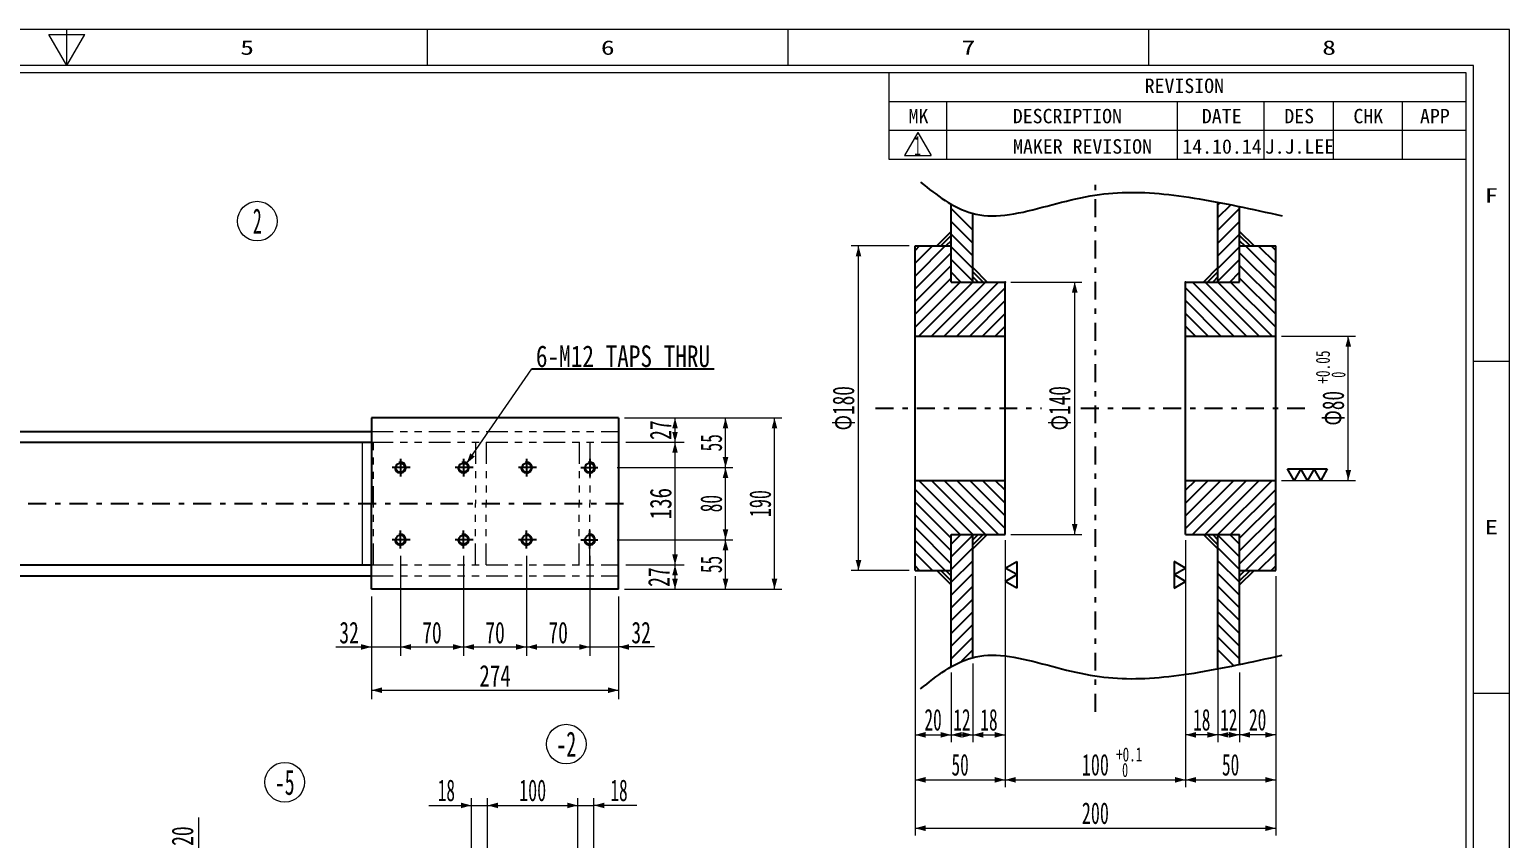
# Model space of a CAD drawing. Header units: millimetres. Extents: x -1604 to 1596, y -1101 to 1107.
# Drawn here: x -45 to 1596, y 210 to 1107 of the extents above; entities that cross this region are included whole.
import ezdxf
from ezdxf.enums import TextEntityAlignment as Align

# ---------------------------------------------------------------- set-up
doc = ezdxf.new("R2010")
doc.units = ezdxf.units.MM
doc.header["$LTSCALE"] = 8
doc.header["$PDSIZE"] = 1
doc.linetypes.add('CENTER', pattern=[5.716318, 2.485356, -1.242678, 0.745607, -1.242678])
doc.linetypes.add('DIVIDE', pattern=[7.953138, 2.982427, -0.994142, 0.994142, -0.994142, 0.994142, -0.994142])
doc.layers.add('ZUWAKU', color=7, linetype='Continuous')
doc.styles.add('FdaStyle0', font='', dxfattribs={"width": 0.633743, "height": 24})
doc.styles.get('FdaStyle0').set_extended_font_data('굴림체')

# ---------------------------------------------------------------- blocks, each defined once
blk = doc.blocks.new('_ArrowFill')
at = {"linetype": 'Continuous'}
blk.add_hatch(color=0, dxfattribs=at).paths.add_polyline_path([(0, 0), (-0.97, 0.26), (-0.97, -0.26)], flags=0)
blk = doc.blocks.new('DA_IMAGEDIMGROUP_1')
at = {"color": 4, "lineweight": 13}
for p, q in [((930.4, 866.7), (866.1, 866.7)), ((874.1, 506.7), (874.1, 866.7)), ((930.4, 506.7), (866.1, 506.7))]:
    blk.add_line(p, q, dxfattribs=at)
at = {"color": 4, "xscale": 12.00001044027347, "yscale": 11.99999790884644}
for p, rotation in [((874.1, 866.7), 90), ((874.1, 506.7), 270)]:
    blk.add_blockref('_ArrowFill', p, dxfattribs=dict(at, rotation=rotation))
at = {"color": 3, "style": 'FdaStyle0', "width": 0.610235}
blk.add_text('Φ180', height=24, rotation=90, dxfattribs=at).set_placement((869.3, 662.1), (869.3, 711.3), align=Align.FIT)
blk = doc.blocks.new('DA_IMAGEDIMGROUP_2')
at = {"color": 4, "lineweight": 13}
for p, q in [((1043.2, 826.7), (1121.9, 826.7)), ((1113.9, 546.7), (1113.9, 826.7)), ((1043.2, 546.7), (1121.9, 546.7))]:
    blk.add_line(p, q, dxfattribs=at)
at = {"color": 4, "xscale": 12.00001044027347, "yscale": 11.99999790884644}
for p, rotation in [((1113.9, 826.7), 90), ((1113.9, 546.7), 270)]:
    blk.add_blockref('_ArrowFill', p, dxfattribs=dict(at, rotation=rotation))
at = {"color": 3, "style": 'FdaStyle0', "width": 0.610235}
blk.add_text('Φ140', height=24, rotation=90, dxfattribs=at).set_placement((1109.1, 662.1), (1109.1, 711.3), align=Align.FIT)
blk = doc.blocks.new('DA_IMAGEDIMGROUP_3')
at = {"color": 4, "lineweight": 13}
for p, q in [((1343.2, 766.7), (1425.3, 766.7)), ((1417.3, 606.7), (1417.3, 766.7)), ((1343.2, 606.7), (1425.3, 606.7))]:
    blk.add_line(p, q, dxfattribs=at)
at = {"color": 4, "xscale": 12.00001044027347, "yscale": 11.99999790884644}
for p, rotation in [((1417.3, 766.7), 90), ((1417.3, 606.7), 270)]:
    blk.add_blockref('_ArrowFill', p, dxfattribs=dict(at, rotation=rotation))
at = {"color": 3, "style": 'FdaStyle0'}
for s, height, width, p, p2 in [('+0.05', 15.6, 0.703489, (1396.9, 713.9), (1396.9, 750.8)), (' 0', 15.6, 0.649651, (1414.1, 713.9), (1414.1, 727.2)), ('Φ80', 24, 0.597533, (1412.5, 667.5), (1412.5, 705.9))]:
    blk.add_text(s, height=height, rotation=90, dxfattribs=dict(at, width=width)).set_placement(p, p2, align=Align.FIT)
blk = doc.blocks.new('DA_IMAGEDIMGROUP_4')
at = {"color": 4, "lineweight": 13}
for p, q in [((1036.8, 540.3), (1036.8, 316.4)), ((936.8, 500.3), (936.8, 316.4)), ((1000.8, 403.5), (1000.8, 316.4)), ((976.8, 393.7), (976.8, 316.4)), ((936.8, 324.4), (976.8, 324.4)), ((976.8, 324.4), (1000.8, 324.4)), ((1000.8, 324.4), (1036.8, 324.4))]:
    blk.add_line(p, q, dxfattribs=at)
at = {"color": 4, "xscale": 12.00001044027347, "yscale": 11.99999790884644, "rotation": 180}
for p in [(936.8, 324.4), (976.8, 324.4), (1000.8, 324.4)]:
    blk.add_blockref('_ArrowFill', p, dxfattribs=at)
at = {"color": 4, "xscale": 12.00001044027347, "yscale": 11.99999790884644}
for p in [(976.8, 324.4), (1000.8, 324.4), (1036.8, 324.4)]:
    blk.add_blockref('_ArrowFill', p, dxfattribs=at)
at = {"color": 3, "style": 'FdaStyle0'}
for s, width, p, p2 in [('20', 0.608682, (947.2, 329.2), (966.4, 329.2)), ('12', 0.605455, (979.2, 329.2), (998.4, 329.2)), ('18', 0.605455, (1009.2, 329.2), (1028.4, 329.2))]:
    blk.add_text(s, height=24, dxfattribs=dict(at, width=width)).set_placement(p, p2, align=Align.FIT)
blk = doc.blocks.new('DA_IMAGEDIMGROUP_5')
at = {"color": 4, "lineweight": 13}
for p, q in [((1236.8, 540.3), (1236.8, 266.5)), ((1336.8, 500.3), (1336.8, 266.5)), ((936.8, 318), (936.8, 266.5)), ((1036.8, 318), (1036.8, 266.5)), ((936.8, 274.5), (1036.8, 274.5)), ((1036.8, 274.5), (1236.8, 274.5)), ((1236.8, 274.5), (1336.8, 274.5))]:
    blk.add_line(p, q, dxfattribs=at)
at = {"color": 4, "xscale": 12.00001044027347, "yscale": 11.99999790884644, "rotation": 180}
for p in [(936.8, 274.5), (1036.8, 274.5), (1236.8, 274.5)]:
    blk.add_blockref('_ArrowFill', p, dxfattribs=at)
at = {"color": 4, "xscale": 12.00001044027347, "yscale": 11.99999790884644}
for p in [(1036.8, 274.5), (1236.8, 274.5), (1336.8, 274.5)]:
    blk.add_blockref('_ArrowFill', p, dxfattribs=at)
at = {"color": 3, "style": 'FdaStyle0'}
for s, height, width, p, p2 in [('50', 24, 0.608682, (977.2, 279.3), (996.4, 279.3)), ('100', 24, 0.626254, (1121.8, 279.3), (1151.8, 279.3)), ('+0.1', 15.6, 0.740317, (1159.8, 294.9), (1188.8, 294.9)), ('50', 24, 0.608682, (1277.2, 279.3), (1296.4, 279.3)), (' 0', 15.6, 0.649651, (1159.8, 277.7), (1173.1, 277.7))]:
    blk.add_text(s, height=height, dxfattribs=dict(at, width=width)).set_placement(p, p2, align=Align.FIT)
blk = doc.blocks.new('DA_IMAGEDIMGROUP_6')
at = {"color": 4, "lineweight": 13}
for p, q in [((936.8, 268.1), (936.8, 212.8)), ((1336.8, 268.1), (1336.8, 212.8)), ((936.8, 220.8), (1336.8, 220.8))]:
    blk.add_line(p, q, dxfattribs=at)
at = {"color": 4, "xscale": 12.00001044027347, "yscale": 11.99999790884644, "rotation": 180}
blk.add_blockref('_ArrowFill', (936.8, 220.8), dxfattribs=at)
at = {"color": 4, "xscale": 12.00001044027347, "yscale": 11.99999790884644}
blk.add_blockref('_ArrowFill', (1336.8, 220.8), dxfattribs=at)
at = {"color": 3, "style": 'FdaStyle0', "width": 0.626254}
blk.add_text('200', height=24, dxfattribs=at).set_placement((1121.8, 225.6), (1151.8, 225.6), align=Align.FIT)
blk = doc.blocks.new('DA_IMAGEDIMGROUP_7')
at = {"color": 4, "lineweight": 13}
for p, q in [((1236.8, 540.3), (1236.8, 316.4)), ((1336.8, 500.3), (1336.8, 316.4)), ((1272.8, 403.5), (1272.8, 316.4)), ((1296.8, 393.7), (1296.8, 316.4)), ((1272.8, 324.4), (1236.8, 324.4)), ((1296.8, 324.4), (1272.8, 324.4)), ((1336.8, 324.4), (1296.8, 324.4))]:
    blk.add_line(p, q, dxfattribs=at)
at = {"color": 4, "xscale": 12.00001044027347, "yscale": 11.99999790884644, "rotation": 180}
for p in [(1236.8, 324.4), (1272.8, 324.4), (1296.8, 324.4)]:
    blk.add_blockref('_ArrowFill', p, dxfattribs=at)
at = {"color": 4, "xscale": 12.00001044027347, "yscale": 11.99999790884644}
for p in [(1272.8, 324.4), (1296.8, 324.4), (1336.8, 324.4)]:
    blk.add_blockref('_ArrowFill', p, dxfattribs=at)
at = {"color": 3, "style": 'FdaStyle0'}
for s, width, p, p2 in [('18', 0.605455, (1245.2, 329.2), (1264.4, 329.2)), ('12', 0.605455, (1275.2, 329.2), (1294.4, 329.2)), ('20', 0.608682, (1307.2, 329.2), (1326.4, 329.2))]:
    blk.add_text(s, height=24, dxfattribs=dict(at, width=width)).set_placement(p, p2, align=Align.FIT)
blk = doc.blocks.new('DC_GROUP_13')
at = {"color": 4, "lineweight": 13}
blk.add_circle((207.3, 894.3), 22, dxfattribs=at)
at = {"color": 3, "style": 'FdaStyle0', "width": 0.547183}
blk.add_text('2', height=28, dxfattribs=at).set_placement((202.4, 880.3), (212.2, 880.3), align=Align.FIT)
blk = doc.blocks.new('DC_GROUP_14')
at = {"color": 4, "lineweight": 13}
blk.add_circle((550, 314.1), 22, dxfattribs=at)
at = {"color": 3, "style": 'FdaStyle0', "width": 0.594643}
blk.add_text('-2', height=28, dxfattribs=at).set_placement((539, 300.1), (561, 300.1), align=Align.FIT)
blk = doc.blocks.new('DA_IMAGEDIMGROUP_16')
at = {"color": 4, "lineweight": 13}
for p, q in [((444.7, 195.4), (444.7, 254.1)), ((462.7, 20.4), (462.7, 254.1)), ((562.7, 20.4), (562.7, 254.1)), ((580.7, 195.4), (580.7, 254.1)), ((397.4, 246.1), (444.7, 246.1)), ((444.7, 246.1), (462.7, 246.1)), ((462.7, 246.1), (562.7, 246.1)), ((562.7, 246.1), (580.7, 246.1)), ((628.1, 246.1), (580.7, 246.1))]:
    blk.add_line(p, q, dxfattribs=at)
at = {"color": 4, "xscale": 12.00001044027347, "yscale": 11.99999790884644}
for p in [(444.7, 246.1), (562.7, 246.1)]:
    blk.add_blockref('_ArrowFill', p, dxfattribs=at)
at = {"color": 4, "xscale": 12.00001044027347, "yscale": 11.99999790884644, "rotation": 180}
for p in [(462.7, 246.1), (580.7, 246.1)]:
    blk.add_blockref('_ArrowFill', p, dxfattribs=at)
at = {"color": 3, "style": 'FdaStyle0'}
for s, width, p, p2 in [('18', 0.605455, (407.4, 250.9), (426.6, 250.9)), ('100', 0.626254, (497.7, 250.9), (527.7, 250.9)), ('18', 0.605455, (598.9, 250.9), (618.1, 250.9))]:
    blk.add_text(s, height=24, dxfattribs=dict(at, width=width)).set_placement(p, p2, align=Align.FIT)
blk = doc.blocks.new('DA_IMAGEDIMGROUP_34')
at = {"color": 4, "lineweight": 13}
for p, q in [((142.2, 232.9), (142.2, 181.7)), ((176, 181.7), (134.2, 181.7)), ((142.2, 161.7), (142.2, 181.7)), ((176, 161.7), (134.2, 161.7)), ((142.2, 31.7), (142.2, 161.7)), ((336, 31.7), (134.2, 31.7))]:
    blk.add_line(p, q, dxfattribs=at)
at = {"color": 4, "xscale": 12.00001044027347, "yscale": 11.99999790884644}
for p, rotation in [((142.2, 181.7), 270), ((142.2, 161.7), 90), ((142.2, 31.7), 270)]:
    blk.add_blockref('_ArrowFill', p, dxfattribs=dict(at, rotation=rotation))
at = {"color": 3, "style": 'FdaStyle0'}
for s, width, p, p2 in [('20', 0.684768, (136.2, 201.3), (136.2, 222.9)), ('130', 0.726454, (136.2, 79.3), (136.2, 114.1))]:
    blk.add_text(s, height=24, rotation=90, dxfattribs=dict(at, width=width)).set_placement(p, p2, align=Align.FIT)
blk = doc.blocks.new('DC_GROUP_31')
at = {"color": 4, "lineweight": 13}
blk.add_circle((237.7, 271.8), 22, dxfattribs=at)
at = {"color": 3, "style": 'FdaStyle0', "width": 0.59645}
blk.add_text('-5', height=28, dxfattribs=at).set_placement((226.7, 257.8), (248.7, 257.8), align=Align.FIT)
blk = doc.blocks.new('DA_IMAGEDIMGROUP_36')
at = {"color": 4, "lineweight": 13}
for p, q in [((614.4, 675.9), (734.6, 675.9)), ((726.6, 620.9), (726.6, 675.9)), ((606.5, 620.9), (734.6, 620.9)), ((726.6, 540.9), (726.6, 620.9)), ((606.5, 540.9), (734.6, 540.9)), ((726.6, 485.9), (726.6, 540.9)), ((614.4, 485.9), (734.6, 485.9))]:
    blk.add_line(p, q, dxfattribs=at)
at = {"color": 4, "xscale": 12.00001044027347, "yscale": 11.99999790884644}
for p, rotation in [((726.6, 675.9), 90), ((726.6, 620.9), 270), ((726.6, 620.9), 90), ((726.6, 540.9), 270), ((726.6, 540.9), 90), ((726.6, 485.9), 270)]:
    blk.add_blockref('_ArrowFill', p, dxfattribs=dict(at, rotation=rotation))
at = {"color": 3, "style": 'FdaStyle0'}
for s, width, p, p2 in [('55', 0.607295, (722.6, 638.8), (722.6, 658)), ('80', 0.608682, (722.6, 571.3), (722.6, 590.5)), ('55', 0.607295, (722.6, 503.8), (722.6, 523))]:
    blk.add_text(s, height=24, rotation=90, dxfattribs=dict(at, width=width)).set_placement(p, p2, align=Align.FIT)
blk = doc.blocks.new('DA_IMAGEDIMGROUP_37')
at = {"color": 4, "lineweight": 13}
for p, q in [((616, 675.9), (680.6, 675.9)), ((670.6, 648.9), (670.6, 675.9)), ((616, 648.9), (680.6, 648.9)), ((670.6, 512.9), (670.6, 648.9)), ((616, 512.9), (680.6, 512.9)), ((670.6, 485.9), (670.6, 512.9)), ((616, 485.9), (680.6, 485.9))]:
    blk.add_line(p, q, dxfattribs=at)
at = {"color": 4, "xscale": 12.00001044027347, "yscale": 11.99999790884644}
for p, rotation in [((670.6, 675.9), 90), ((670.6, 648.9), 270), ((670.6, 648.9), 90), ((670.6, 512.9), 270), ((670.6, 512.9), 90), ((670.6, 485.9), 270)]:
    blk.add_blockref('_ArrowFill', p, dxfattribs=dict(at, rotation=rotation))
at = {"color": 3, "style": 'FdaStyle0'}
for s, width, p, p2 in [('27', 0.67047, (666.6, 651.6), (666.6, 673.2)), ('136', 0.725363, (666.6, 563.5), (666.6, 598.3)), ('27', 0.67047, (664.6, 488.6), (664.6, 510.2))]:
    blk.add_text(s, height=24, rotation=90, dxfattribs=dict(at, width=width)).set_placement(p, p2, align=Align.FIT)
blk = doc.blocks.new('DA_IMAGEDIMGROUP_39')
at = {"color": 4, "lineweight": 13}
for p, q in [((733, 675.9), (788.9, 675.9)), ((780.9, 485.9), (780.9, 675.9)), ((733, 485.9), (788.9, 485.9))]:
    blk.add_line(p, q, dxfattribs=at)
at = {"color": 4, "xscale": 12.00001044027347, "yscale": 11.99999790884644}
for p, rotation in [((780.9, 675.9), 90), ((780.9, 485.9), 270)]:
    blk.add_blockref('_ArrowFill', p, dxfattribs=dict(at, rotation=rotation))
at = {"color": 3, "style": 'FdaStyle0', "width": 0.626254}
blk.add_text('190', height=24, rotation=90, dxfattribs=at).set_placement((776.9, 565.9), (776.9, 595.9), align=Align.FIT)
blk = doc.blocks.new('DC_GROUP_44')
at = {"color": 4, "lineweight": 13}
blk.add_line((439.4, 625.3), (511.9, 730.6), dxfattribs=at)
at = {"color": 4}
blk.add_line((511.9, 730.6), (714.1, 730.6), dxfattribs=at)
at = {"color": 4, "xscale": 12.00001044027347, "yscale": 11.99999790884644, "rotation": 235.4503309929019}
blk.add_blockref('_ArrowFill', (439.4, 625.3), dxfattribs=at)
at = {"color": 3, "style": 'FdaStyle0', "width": 0.791842}
blk.add_text('6-M12 TAPS THRU', height=24, dxfattribs=at).set_placement((516.3, 732.4), (709.5, 732.4), align=Align.FIT)
blk = doc.blocks.new('DA_IMAGEDIMGROUP_42')
at = {"color": 4, "lineweight": 13}
for p, q in [((334, 477.9), (334, 363.9)), ((608, 477.9), (608, 363.9)), ((334, 373.9), (608, 373.9))]:
    blk.add_line(p, q, dxfattribs=at)
at = {"color": 4, "xscale": 12.00001044027347, "yscale": 11.99999790884644, "rotation": 180}
blk.add_blockref('_ArrowFill', (334, 373.9), dxfattribs=at)
at = {"color": 4, "xscale": 12.00001044027347, "yscale": 11.99999790884644}
blk.add_blockref('_ArrowFill', (608, 373.9), dxfattribs=at)
at = {"color": 3, "style": 'FdaStyle0', "width": 0.711119}
blk.add_text('274', height=24, dxfattribs=at).set_placement((453.6, 377.9), (488.4, 377.9), align=Align.FIT)
blk = doc.blocks.new('DA_IMAGEDIMGROUP_45')
at = {"color": 4, "lineweight": 13}
for p, q in [((366, 523.1), (366, 411.9)), ((436, 523.1), (436, 411.9)), ((506, 523.1), (506, 411.9)), ((576, 523.1), (576, 411.9)), ((334, 477.9), (334, 411.9)), ((608, 477.9), (608, 411.9)), ((294.3, 421.9), (334, 421.9)), ((334, 421.9), (366, 421.9)), ((366, 421.9), (436, 421.9)), ((436, 421.9), (506, 421.9)), ((506, 421.9), (576, 421.9)), ((576, 421.9), (608, 421.9)), ((647.8, 421.9), (608, 421.9))]:
    blk.add_line(p, q, dxfattribs=at)
at = {"color": 4, "xscale": 12.00001044027347, "yscale": 11.99999790884644}
for p in [(334, 421.9), (436, 421.9), (506, 421.9), (576, 421.9)]:
    blk.add_blockref('_ArrowFill', p, dxfattribs=at)
at = {"color": 4, "xscale": 12.00001044027347, "yscale": 11.99999790884644, "rotation": 180}
for p in [(366, 421.9), (436, 421.9), (506, 421.9), (608, 421.9)]:
    blk.add_blockref('_ArrowFill', p, dxfattribs=at)
at = {"color": 3, "style": 'FdaStyle0'}
for s, width, p, p2 in [('32', 0.681136, (298.3, 425.9), (319.9, 425.9)), ('70', 0.684768, (390.2, 425.9), (411.8, 425.9)), ('70', 0.684768, (460.2, 425.9), (481.8, 425.9)), ('70', 0.684768, (530.2, 425.9), (551.8, 425.9)), ('32', 0.681136, (622.2, 425.9), (643.8, 425.9))]:
    blk.add_text(s, height=24, dxfattribs=dict(at, width=width)).set_placement(p, p2, align=Align.FIT)
blk = doc.blocks.new('DC_GROUP_219')
at = {"layer": 'ZUWAKU', "color": 190, "lineweight": 13}
for p, q in [((939.9, 992.7), (925.2, 967)), ((939.9, 992.7), (954.6, 967)), ((925.2, 967), (954.6, 967))]:
    blk.add_line(p, q, dxfattribs=at)
at = {"layer": 'ZUWAKU', "color": 190, "style": 'FdaStyle0', "width": 0.745522}
blk.add_text('1', height=22.1, dxfattribs=at).set_placement((935.8, 966.7), (943.5, 966.7), align=Align.FIT)
blk = doc.blocks.new('DC_GROUP_218')
at = {"layer": 'ZUWAKU', "linetype": 'Continuous'}
blk.add_blockref('DC_GROUP_219', (0, 0), dxfattribs=at)
blk = doc.blocks.new('DC_GROUP_4')
at = {"layer": 'ZUWAKU', "color": 3, "lineweight": 13}
for p, q in [((1548, 1058.76), (-1556, 1058.76)), ((1548, -1053.24), (1548, 1058.76))]:
    blk.add_line(p, q, dxfattribs=at)
blk = doc.blocks.new('DC_GROUP_5')
at = {"layer": 'ZUWAKU', "color": 3, "lineweight": 13}
for p, q in [((1556, 1066.76), (-1564, 1066.76)), ((1556, -1061.24), (1556, 1066.76))]:
    blk.add_line(p, q, dxfattribs=at)
blk = doc.blocks.new('DC_GROUP_6')
at = {"layer": 'ZUWAKU', "color": 7, "lineweight": 13}
for p, q in [((1596, 1106.76), (-1604, 1106.76)), ((1596, -1101.24), (1596, 1106.76))]:
    blk.add_line(p, q, dxfattribs=at)
blk = doc.blocks.new('DC_GROUP_7')
at = {"layer": 'ZUWAKU', "color": 3, "lineweight": 13}
for p, q in [((1556, 1066.76), (-1564, 1066.76)), ((1556, -1061.24), (1556, 1066.76))]:
    blk.add_line(p, q, dxfattribs=at)
blk = doc.blocks.new('DC_GROUP_8')
at = {"layer": 'ZUWAKU', "color": 3, "lineweight": 13}
for p, q in [((1548, 1058.76), (-1556, 1058.76)), ((1548, -1053.24), (1548, 1058.76))]:
    blk.add_line(p, q, dxfattribs=at)
blk = doc.blocks.new('DC_GROUP_11')
at = {"layer": 'ZUWAKU', "color": 7, "lineweight": 18}
for p, q in [((-4, 1066.8), (-24, 1101.4)), ((-24, 1101.4), (16, 1101.4)), ((-4, 1066.8), (16, 1101.4))]:
    blk.add_line(p, q, dxfattribs=at)
blk = doc.blocks.new('DC_GROUP_2')
at = {"layer": 'ZUWAKU', "color": 7, "lineweight": 18}
for p, q in [((-4, 1066.8), (-24, 1101.4)), ((-24, 1101.4), (16, 1101.4)), ((-4, 1066.8), (-4, 1106.8)), ((-4, 1066.8), (16, 1101.4))]:
    blk.add_line(p, q, dxfattribs=at)
at = {"layer": 'ZUWAKU', "color": 3, "lineweight": 18}
for p, q in [((396, 1066.8), (396, 1106.8)), ((796, 1066.8), (796, 1106.8)), ((1196, 1066.8), (1196, 1106.8)), ((1556, 738.8), (1596, 738.8)), ((1556, 370.8), (1596, 370.8))]:
    blk.add_line(p, q, dxfattribs=at)
at = {"layer": 'ZUWAKU', "linetype": 'Continuous'}
for name in ['DC_GROUP_6', 'DC_GROUP_11', 'DC_GROUP_5', 'DC_GROUP_7', 'DC_GROUP_4', 'DC_GROUP_8']:
    blk.add_blockref(name, (0, 0), dxfattribs=at)
at = {"layer": 'ZUWAKU', "color": 3, "style": 'FdaStyle0'}
for s, width, p, p2 in [('5', 1.494567, (188.4, 1078.8), (203.6, 1078.8)), ('6', 1.494567, (588.4, 1078.8), (603.6, 1078.8)), ('7', 1.437955, (988.4, 1078.8), (1003.6, 1078.8)), ('8', 1.485211, (1388.4, 1078.8), (1403.6, 1078.8)), ('F', 1.523355, (1568.4, 914.8), (1583.6, 914.8)), ('E', 1.528261, (1568.4, 546.8), (1583.6, 546.8))]:
    blk.add_text(s, height=16, dxfattribs=dict(at, width=width)).set_placement(p, p2, align=Align.FIT)

msp = doc.modelspace()

# ---------------------------------------------------------------- linework, layer by layer
at = {"color": 4}
for p, q in [((943, 937.4), (946.3, 934.8)), ((946.3, 934.8), (949.7, 932.1)), ((949.7, 932.1), (953, 929.5)), ((953, 929.5), (956.4, 926.9)), ((956.4, 926.9), (959.7, 924.4)), ((959.7, 924.4), (963.2, 921.9)), ((963.2, 921.9), (966.6, 919.5)), ((966.6, 919.5), (970.1, 917.1)), ((1110, 917.9), (1115.3, 919.1)), ((1115.3, 919.1), (1120.6, 920.3)), ((1120.6, 920.3), (1125.8, 921.3)), ((1125.8, 921.3), (1130.9, 922.2)), ((1130.9, 922.2), (1136.1, 923.1)), ((1136.1, 923.1), (1141.2, 923.8)), ((1141.2, 923.8), (1146.2, 924.4)), ((1146.2, 924.4), (1151.3, 924.9)), ((1151.3, 924.9), (1156.3, 925.4)), ((1156.3, 925.4), (1161.4, 925.7)), ((1161.4, 925.7), (1166.4, 926)), ((1166.4, 926), (1171.4, 926.1)), ((1171.4, 926.1), (1176.5, 926.2)), ((1176.5, 926.2), (1181.6, 926.2)), ((1181.6, 926.2), (1186.7, 926.1)), ((1186.7, 926.1), (1191.8, 925.9)), ((1191.8, 925.9), (1197, 925.6)), ((1197, 925.6), (1202.2, 925.3)), ((1202.2, 925.3), (1207.5, 924.8)), ((1207.5, 924.8), (1212.8, 924.3)), ((1212.8, 924.3), (1218.2, 923.8)), ((1218.2, 923.8), (1223.7, 923.1)), ((1223.7, 923.1), (1229.2, 922.4)), ((1229.2, 922.4), (1234.8, 921.6)), ((1234.8, 921.6), (1240.5, 920.8)), ((1240.5, 920.8), (1246.3, 919.9)), ((1246.3, 919.9), (1252.1, 918.9)), ((970.1, 917.1), (973.6, 914.9)), ((973.6, 914.9), (977.2, 912.8)), ((977.2, 912.8), (980.9, 910.8)), ((980.9, 910.8), (984.6, 908.9)), ((984.6, 908.9), (988.4, 907.2)), ((988.4, 907.2), (992.3, 905.6)), ((992.3, 905.6), (996.2, 904.2)), ((996.2, 904.2), (1000.3, 903)), ((1000.3, 903), (1004.4, 902)), ((1046.4, 902.4), (1051.6, 903.4)), ((1051.6, 903.4), (1056.7, 904.4)), ((1056.7, 904.4), (1062, 905.6)), ((1062, 905.6), (1067.3, 906.9)), ((1067.3, 906.9), (1072.6, 908.2)), ((1072.6, 908.2), (1077.9, 909.6)), ((1077.9, 909.6), (1083.3, 911)), ((1083.3, 911), (1088.6, 912.4)), ((1088.6, 912.4), (1094, 913.8)), ((1094, 913.8), (1099.4, 915.2)), ((1099.4, 915.2), (1104.7, 916.6)), ((1104.7, 916.6), (1110, 917.9)), ((1252.1, 918.9), (1257.9, 917.9)), ((1257.9, 917.9), (1263.9, 916.8)), ((1263.9, 916.8), (1269.8, 915.7)), ((1269.8, 915.7), (1275.9, 914.6)), ((1275.9, 914.6), (1281.9, 913.4)), ((1281.9, 913.4), (1288, 912.2)), ((1288, 912.2), (1294.1, 910.9)), ((1294.1, 910.9), (1300.3, 909.7)), ((1300.3, 909.7), (1306.5, 908.3)), ((1306.5, 908.3), (1312.7, 907)), ((1312.7, 907), (1318.9, 905.7)), ((1318.9, 905.7), (1325.2, 904.3)), ((1325.2, 904.3), (1331.4, 903)), ((1331.4, 903), (1337.7, 901.6)), ((1004.4, 902), (1008.7, 901.2)), ((1008.7, 901.2), (1013, 900.6)), ((1013, 900.6), (1017.5, 900.2)), ((1017.5, 900.2), (1022, 900.1)), ((1022, 900.1), (1026.7, 900.2)), ((1026.7, 900.2), (1031.5, 900.5)), ((1031.5, 900.5), (1036.4, 900.9)), ((1036.4, 900.9), (1041.4, 901.6)), ((1041.4, 901.6), (1046.4, 902.4)), ((1337.7, 901.6), (1344, 900.2)), ((1000.3, 409.9), (1004.4, 410.9)), ((1004.4, 410.9), (1008.7, 411.7)), ((1008.7, 411.7), (1013, 412.3)), ((1013, 412.3), (1017.5, 412.7)), ((1017.5, 412.7), (1022, 412.8)), ((1022, 412.8), (1026.7, 412.8)), ((1026.7, 412.8), (1031.5, 412.5)), ((1031.5, 412.5), (1036.4, 412)), ((1036.4, 412), (1041.4, 411.3)), ((1041.4, 411.3), (1046.4, 410.5)), ((1046.4, 410.5), (1051.6, 409.5)), ((1331.4, 410), (1337.7, 411.3)), ((1337.7, 411.3), (1344, 412.7)), ((966.6, 393.5), (970.1, 395.8)), ((970.1, 395.8), (973.6, 398)), ((973.6, 398), (977.2, 400.1)), ((977.2, 400.1), (980.9, 402.1)), ((980.9, 402.1), (984.6, 404)), ((984.6, 404), (988.4, 405.7)), ((988.4, 405.7), (992.3, 407.3)), ((992.3, 407.3), (996.2, 408.7)), ((996.2, 408.7), (1000.3, 409.9)), ((1051.6, 409.5), (1056.7, 408.5)), ((1056.7, 408.5), (1062, 407.3)), ((1062, 407.3), (1067.3, 406)), ((1067.3, 406), (1072.6, 404.7)), ((1072.6, 404.7), (1077.9, 403.3)), ((1077.9, 403.3), (1083.3, 401.9)), ((1083.3, 401.9), (1088.6, 400.5)), ((1088.6, 400.5), (1094, 399.1)), ((1094, 399.1), (1099.4, 397.7)), ((1099.4, 397.7), (1104.7, 396.3)), ((1104.7, 396.3), (1110, 395)), ((1110, 395), (1115.3, 393.8)), ((1246.3, 393), (1252.1, 394)), ((1252.1, 394), (1257.9, 395)), ((1257.9, 395), (1263.9, 396.1)), ((1263.9, 396.1), (1269.8, 397.2)), ((1269.8, 397.2), (1275.9, 398.3)), ((1275.9, 398.3), (1281.9, 399.5)), ((1281.9, 399.5), (1288, 400.7)), ((1288, 400.7), (1294.1, 402)), ((1294.1, 402), (1300.3, 403.3)), ((1300.3, 403.3), (1306.5, 404.6)), ((1306.5, 404.6), (1312.7, 405.9)), ((1312.7, 405.9), (1318.9, 407.2)), ((1318.9, 407.2), (1325.2, 408.6)), ((1325.2, 408.6), (1331.4, 410)), ((943, 375.5), (946.3, 378.1)), ((946.3, 378.1), (949.7, 380.8)), ((949.7, 380.8), (953, 383.4)), ((953, 383.4), (956.4, 386)), ((956.4, 386), (959.7, 388.6)), ((959.7, 388.6), (963.2, 391)), ((963.2, 391), (966.6, 393.5)), ((1115.3, 393.8), (1120.6, 392.7)), ((1120.6, 392.7), (1125.8, 391.6)), ((1125.8, 391.6), (1130.9, 390.7)), ((1130.9, 390.7), (1136.1, 389.9)), ((1136.1, 389.9), (1141.2, 389.1)), ((1141.2, 389.1), (1146.2, 388.5)), ((1146.2, 388.5), (1151.3, 388)), ((1151.3, 388), (1156.3, 387.5)), ((1156.3, 387.5), (1161.4, 387.2)), ((1161.4, 387.2), (1166.4, 387)), ((1166.4, 387), (1171.4, 386.8)), ((1171.4, 386.8), (1176.5, 386.7)), ((1176.5, 386.7), (1181.6, 386.8)), ((1181.6, 386.8), (1186.7, 386.9)), ((1186.7, 386.9), (1191.8, 387)), ((1191.8, 387), (1197, 387.3)), ((1197, 387.3), (1202.2, 387.7)), ((1202.2, 387.7), (1207.5, 388.1)), ((1207.5, 388.1), (1212.8, 388.6)), ((1212.8, 388.6), (1218.2, 389.2)), ((1218.2, 389.2), (1223.7, 389.8)), ((1223.7, 389.8), (1229.2, 390.5)), ((1229.2, 390.5), (1234.8, 391.3)), ((1234.8, 391.3), (1240.5, 392.1)), ((1240.5, 392.1), (1246.3, 393))]:
    msp.add_line(p, q, dxfattribs=at)
at = {"color": 4, "linetype": 'CENTER'}
for p, q in [((1136.8, 349.9), (1136.8, 942.8)), ((893.1, 686.7), (1076.9, 686.7)), ((1120.7, 686.7), (1373.2, 686.7)), ((366, 630.7), (366, 610.8)), ((436, 630.7), (436, 610.8)), ((506, 630.7), (506, 610.8)), ((576, 630.7), (576, 610.8)), ((376.8, 620.9), (354.9, 620.9)), ((446.8, 620.9), (424.9, 620.9)), ((516.8, 620.9), (494.9, 620.9)), ((566.2, 620.9), (585.1, 620.9)), ((-869.8, 580.9), (617.2, 580.9)), ((366, 531.1), (366, 551)), ((436, 531.1), (436, 551)), ((506, 531.1), (506, 551)), ((576, 531.1), (576, 551)), ((376.8, 540.9), (354.9, 540.9)), ((446.8, 540.9), (424.9, 540.9)), ((516.8, 540.9), (494.9, 540.9)), ((566.2, 540.9), (585.1, 540.9))]:
    msp.add_line(p, q, dxfattribs=at)
at = {"color": 3}
for p, q in [((976.8, 826.7), (976.8, 913)), ((1000.8, 826.7), (1000.8, 902.9)), ((1272.8, 826.7), (1272.8, 915.2)), ((1296.8, 826.7), (1296.8, 910.4)), ((936.8, 506.7), (936.8, 866.7)), ((936.8, 866.7), (976.8, 866.7)), ((1296.8, 866.7), (1336.8, 866.7)), ((1336.8, 506.7), (1336.8, 866.7)), ((976.8, 826.7), (1036.8, 826.7)), ((1036.8, 546.7), (1036.8, 826.7)), ((1236.8, 546.7), (1236.8, 826.7)), ((1236.8, 826.7), (1296.8, 826.7)), ((936.8, 766.7), (1036.8, 766.7)), ((1236.8, 766.7), (1336.8, 766.7)), ((334, 675.9), (334, 580.9)), ((608, 675.9), (334, 675.9)), ((608, 675.9), (608, 580.9)), ((-339, 660.9), (334, 660.9)), ((-339, 648.9), (334, 648.9)), ((936.8, 606.7), (1036.8, 606.7)), ((1236.8, 606.7), (1336.8, 606.7)), ((334, 485.9), (334, 580.9)), ((608, 485.9), (608, 580.9)), ((976.8, 400.1), (976.8, 546.7)), ((976.8, 546.7), (1036.8, 546.7)), ((1000.8, 409.9), (1000.8, 546.7)), ((1236.8, 546.7), (1296.8, 546.7)), ((1272.8, 397.7), (1272.8, 546.7)), ((1296.8, 402.5), (1296.8, 546.7)), ((-339, 512.9), (334, 512.9)), ((-339, 500.9), (334, 500.9)), ((936.8, 506.7), (976.8, 506.7)), ((1296.8, 506.7), (1336.8, 506.7)), ((608, 485.9), (334, 485.9))]:
    msp.add_line(p, q, dxfattribs=at)
at = {"color": 2}
for p, q in [((1000.8, 884.2), (976.8, 908.2)), ((1272.8, 912.5), (1275.1, 914.7)), ((1272.8, 898.3), (1286.9, 912.4)), ((1272.8, 884.2), (1296.8, 908.2)), ((1000.8, 870), (976.8, 894)), ((1272.8, 870), (1296.8, 894)), ((976.8, 882.7), (960.8, 866.7)), ((976.8, 878.2), (965.3, 866.7)), ((976.8, 872.6), (971, 866.7)), ((1000.8, 855.9), (976.8, 879.9)), ((1272.8, 855.9), (1296.8, 879.9)), ((1296.8, 882.7), (1312.8, 866.7)), ((1296.8, 878.2), (1308.3, 866.7)), ((1296.8, 872.6), (1302.7, 866.7)), ((970.2, 866.7), (936.8, 833.3)), ((956.1, 866.7), (936.8, 847.5)), ((941.9, 866.7), (936.8, 861.6)), ((976.8, 859.2), (936.8, 819.2)), ((976.8, 866.9), (976.6, 866.7)), ((1000.8, 841.7), (976.8, 865.7)), ((1272.8, 841.7), (1296.8, 865.7)), ((1296.8, 866.9), (1297, 866.7)), ((1296.8, 859.2), (1336.8, 819.2)), ((1303.4, 866.7), (1336.8, 833.3)), ((1317.5, 866.7), (1336.8, 847.5)), ((1331.7, 866.7), (1336.8, 861.6)), ((976.8, 845), (936.8, 805)), ((1000.8, 827.6), (976.8, 851.6)), ((987.5, 826.7), (976.8, 837.5)), ((1000.8, 842.7), (1016.8, 826.7)), ((1000.8, 838.2), (1012.3, 826.7)), ((1272.8, 842.7), (1256.8, 826.7)), ((1272.8, 838.2), (1261.3, 826.7)), ((1272.8, 827.6), (1296.8, 851.6)), ((1286.1, 826.7), (1296.8, 837.5)), ((1296.8, 845), (1336.8, 805)), ((976.8, 830.9), (936.8, 790.9)), ((986.8, 826.7), (936.8, 776.8)), ((1000.9, 826.7), (940.9, 766.7)), ((1015, 826.7), (955, 766.7)), ((1029.2, 826.7), (969.2, 766.7)), ((1000.8, 832.6), (1006.7, 826.7)), ((1000.8, 826.9), (1001, 826.7)), ((1244.4, 826.7), (1304.4, 766.7)), ((1258.6, 826.7), (1318.6, 766.7)), ((1272.8, 832.6), (1267, 826.7)), ((1272.8, 826.9), (1272.6, 826.7)), ((1272.7, 826.7), (1332.7, 766.7)), ((1286.8, 826.7), (1336.8, 776.8)), ((1296.8, 830.9), (1336.8, 790.9)), ((1036.8, 820.2), (983.3, 766.7)), ((1036.8, 806.1), (997.5, 766.7)), ((1236.8, 820.2), (1290.3, 766.7)), ((1236.8, 806.1), (1276.1, 766.7)), ((1036.8, 791.9), (1011.6, 766.7)), ((1236.8, 791.9), (1262, 766.7)), ((1036.8, 777.8), (1025.8, 766.7)), ((1236.8, 777.8), (1247.8, 766.7)), ((1349.9, 619.5), (1364.6, 619.5)), ((1357.2, 606.7), (1349.9, 619.5)), ((1364.6, 619.5), (1357.2, 606.7)), ((1364.6, 619.5), (1379.3, 619.5)), ((1371.9, 606.7), (1364.6, 619.5)), ((1379.3, 619.5), (1371.9, 606.7)), ((1379.3, 619.5), (1394, 619.5)), ((1386.7, 606.7), (1379.3, 619.5)), ((1394, 619.5), (1386.7, 606.7)), ((986.8, 546.7), (936.8, 596.7)), ((1000.9, 546.7), (940.9, 606.7)), ((1015, 546.7), (955, 606.7)), ((1029.2, 546.7), (969.2, 606.7)), ((1036.8, 553.3), (983.3, 606.7)), ((1036.8, 567.4), (997.5, 606.7)), ((1036.8, 581.5), (1011.6, 606.7)), ((1036.8, 595.7), (1025.8, 606.7)), ((1236.8, 553.3), (1290.3, 606.7)), ((1236.8, 567.4), (1276.1, 606.7)), ((1236.8, 581.5), (1262, 606.7)), ((1236.8, 595.7), (1247.8, 606.7)), ((1244.4, 546.7), (1304.4, 606.7)), ((1258.6, 546.7), (1318.6, 606.7)), ((1272.7, 546.7), (1332.7, 606.7)), ((1286.8, 546.7), (1336.8, 596.7)), ((976.8, 542.5), (936.8, 582.5)), ((1296.8, 542.5), (1336.8, 582.5)), ((976.8, 528.4), (936.8, 568.4)), ((1296.8, 528.4), (1336.8, 568.4)), ((976.8, 514.3), (936.8, 554.3)), ((987.5, 546.7), (976.8, 536)), ((1000.8, 545.8), (976.8, 521.8)), ((1000.8, 530.7), (1016.8, 546.7)), ((1000.8, 535.2), (1012.3, 546.7)), ((1000.8, 540.9), (1006.7, 546.7)), ((1000.8, 546.5), (1001, 546.7)), ((1272.8, 530.7), (1256.8, 546.7)), ((1272.8, 535.2), (1261.3, 546.7)), ((1272.8, 540.9), (1267, 546.7)), ((1272.8, 546.5), (1272.6, 546.7)), ((1272.8, 545.8), (1296.8, 521.8)), ((1286.1, 546.7), (1296.8, 536)), ((1296.8, 514.3), (1336.8, 554.3)), ((970.2, 506.7), (936.8, 540.1)), ((956.1, 506.7), (936.8, 526)), ((1000.8, 531.7), (976.8, 507.7)), ((1272.8, 531.7), (1296.8, 507.7)), ((1303.4, 506.7), (1336.8, 540.1)), ((1317.5, 506.7), (1336.8, 526)), ((941.9, 506.7), (936.8, 511.8)), ((1000.8, 517.6), (976.8, 493.6)), ((1036.8, 509.4), (1049.6, 516.8)), ((1049.6, 502.1), (1036.8, 509.4)), ((1049.6, 516.8), (1049.6, 502.1)), ((1224.1, 516.8), (1224.1, 502.1)), ((1236.8, 509.4), (1224.1, 516.8)), ((1224.1, 502.1), (1236.8, 509.4)), ((1272.8, 517.6), (1296.8, 493.6)), ((1331.7, 506.7), (1336.8, 511.8)), ((976.8, 490.7), (960.8, 506.7)), ((976.8, 495.2), (965.3, 506.7)), ((976.8, 500.9), (971, 506.7)), ((976.8, 506.5), (976.6, 506.7)), ((1000.8, 503.4), (976.8, 479.4)), ((1036.8, 494.7), (1049.6, 502.1)), ((1049.6, 487.3), (1036.8, 494.7)), ((1049.6, 502.1), (1049.6, 487.3)), ((1224.1, 502.1), (1224.1, 487.3)), ((1236.8, 494.7), (1224.1, 502.1)), ((1224.1, 487.3), (1236.8, 494.7)), ((1272.8, 503.4), (1296.8, 479.4)), ((1296.8, 490.7), (1312.8, 506.7)), ((1296.8, 495.2), (1308.3, 506.7)), ((1296.8, 500.9), (1302.7, 506.7)), ((1296.8, 506.5), (1297, 506.7)), ((1000.8, 489.3), (976.8, 465.3)), ((1272.8, 489.3), (1296.8, 465.3)), ((1000.8, 475.1), (976.8, 451.1)), ((1000.8, 461), (976.8, 437)), ((1272.8, 475.1), (1296.8, 451.1)), ((1272.8, 461), (1296.8, 437)), ((1000.8, 446.9), (976.8, 422.9)), ((1272.8, 446.9), (1296.8, 422.9)), ((1000.8, 432.7), (976.8, 408.7)), ((1272.8, 432.7), (1296.8, 408.7)), ((1000.8, 418.6), (988.2, 406)), ((1272.8, 418.6), (1290, 401.3))]:
    msp.add_line(p, q, dxfattribs=at)
at = {"color": 4, "linetype": 'DIVIDE', "lineweight": 13}
for p, q in [((334, 660.9), (608, 660.9)), ((334, 648.9), (608, 648.9)), ((336, 512.9), (336, 648.9)), ((449.2, 648.9), (449.2, 580.9)), ((461.2, 648.9), (461.2, 580.9)), ((564.2, 648.9), (564.2, 580.9)), ((576.2, 648.9), (576.2, 580.9)), ((449.2, 512.9), (449.2, 580.9)), ((461.2, 512.9), (461.2, 580.9)), ((564.2, 512.9), (564.2, 580.9)), ((576.2, 512.9), (576.2, 580.9)), ((334, 512.9), (608, 512.9)), ((334, 500.9), (608, 500.9))]:
    msp.add_line(p, q, dxfattribs=at)
at = {"color": 3, "lineweight": 13}
msp.add_line((324, 512.9), (324, 648.9), dxfattribs=at)
at = {"color": 3}
for centre in [(366, 620.9), (436, 620.9), (506, 620.9), (576, 620.9), (366, 540.9), (436, 540.9), (506, 540.9), (576, 540.9)]:
    msp.add_circle(centre, 5.1, dxfattribs=at)
at = {"color": 4}
for centre in [(366, 620.9), (436, 620.9), (506, 620.9), (576, 620.9), (366, 540.9), (436, 540.9), (506, 540.9), (576, 540.9)]:
    msp.add_arc(centre, 6, 170.5009, 467.0645, dxfattribs=at)
at = {"color": 3, "linetype": 'Continuous'}
for p in [(1036.8, 826.7), (1236.8, 826.7)]:
    msp.add_point(p, dxfattribs=at)
at = {"layer": 'ZUWAKU', "color": 2, "lineweight": 13}
for p, q in [((908, 962.8), (908, 1058.8)), ((1548, 1026.8), (908, 1026.8)), ((972, 962.8), (972, 1026.8)), ((1228, 962.8), (1228, 1026.8)), ((1324, 962.8), (1324, 1026.8)), ((1400.8, 962.8), (1400.8, 1026.8)), ((1477.6, 962.8), (1477.6, 1026.8)), ((1548, 994.8), (908, 994.8)), ((1548, 962.8), (908, 962.8))]:
    msp.add_line(p, q, dxfattribs=at)

# ---------------------------------------------------------------- block references
at = {"linetype": 'Continuous'}
for name in ['DC_GROUP_218', 'DC_GROUP_13', 'DA_IMAGEDIMGROUP_1', 'DA_IMAGEDIMGROUP_2', 'DC_GROUP_44', 'DA_IMAGEDIMGROUP_3', 'DA_IMAGEDIMGROUP_36', 'DA_IMAGEDIMGROUP_37', 'DA_IMAGEDIMGROUP_39', 'DA_IMAGEDIMGROUP_4', 'DA_IMAGEDIMGROUP_5', 'DA_IMAGEDIMGROUP_7', 'DA_IMAGEDIMGROUP_45', 'DA_IMAGEDIMGROUP_42', 'DC_GROUP_14', 'DC_GROUP_31', 'DA_IMAGEDIMGROUP_16', 'DA_IMAGEDIMGROUP_6', 'DA_IMAGEDIMGROUP_34']:
    msp.add_blockref(name, (0, 0), dxfattribs=at)
at = {"layer": 'ZUWAKU', "linetype": 'Continuous'}
msp.add_blockref('DC_GROUP_2', (0, 0), dxfattribs=at)

# ---------------------------------------------------------------- texts
at = {"layer": 'ZUWAKU', "color": 3, "style": 'FdaStyle0'}
for s, width, p, p2 in [('REVISION', 1.025029, (1191.5, 1036.4), (1279.5, 1036.4)), ('MK', 1.038975, (929.6, 1002.8), (951.7, 1002.8)), ('DESCRIPTION', 1.02067, (1045.2, 1002.8), (1166.3, 1002.8)), ('DATE', 1.031955, (1254.9, 1002.8), (1299, 1002.8)), ('DES', 1.032472, (1346.4, 1002.8), (1379.4, 1002.8)), ('CHK', 1.028865, (1423, 1002.8), (1456, 1002.8)), ('APP', 1.032472, (1496.8, 1002.8), (1529.9, 1002.8)), ('MAKER REVISION', 1.018196, (1045.5, 969.1), (1199.6, 969.1)), ('14.10.14', 1.010337, (1233.2, 969.1), (1321.3, 969.1)), ('J.J.LEE', 1.022089, (1324.7, 969.1), (1401.7, 969.1))]:
    msp.add_text(s, height=16, dxfattribs=dict(at, width=width)).set_placement(p, p2, align=Align.FIT)

doc.saveas('drawing.dxf')
